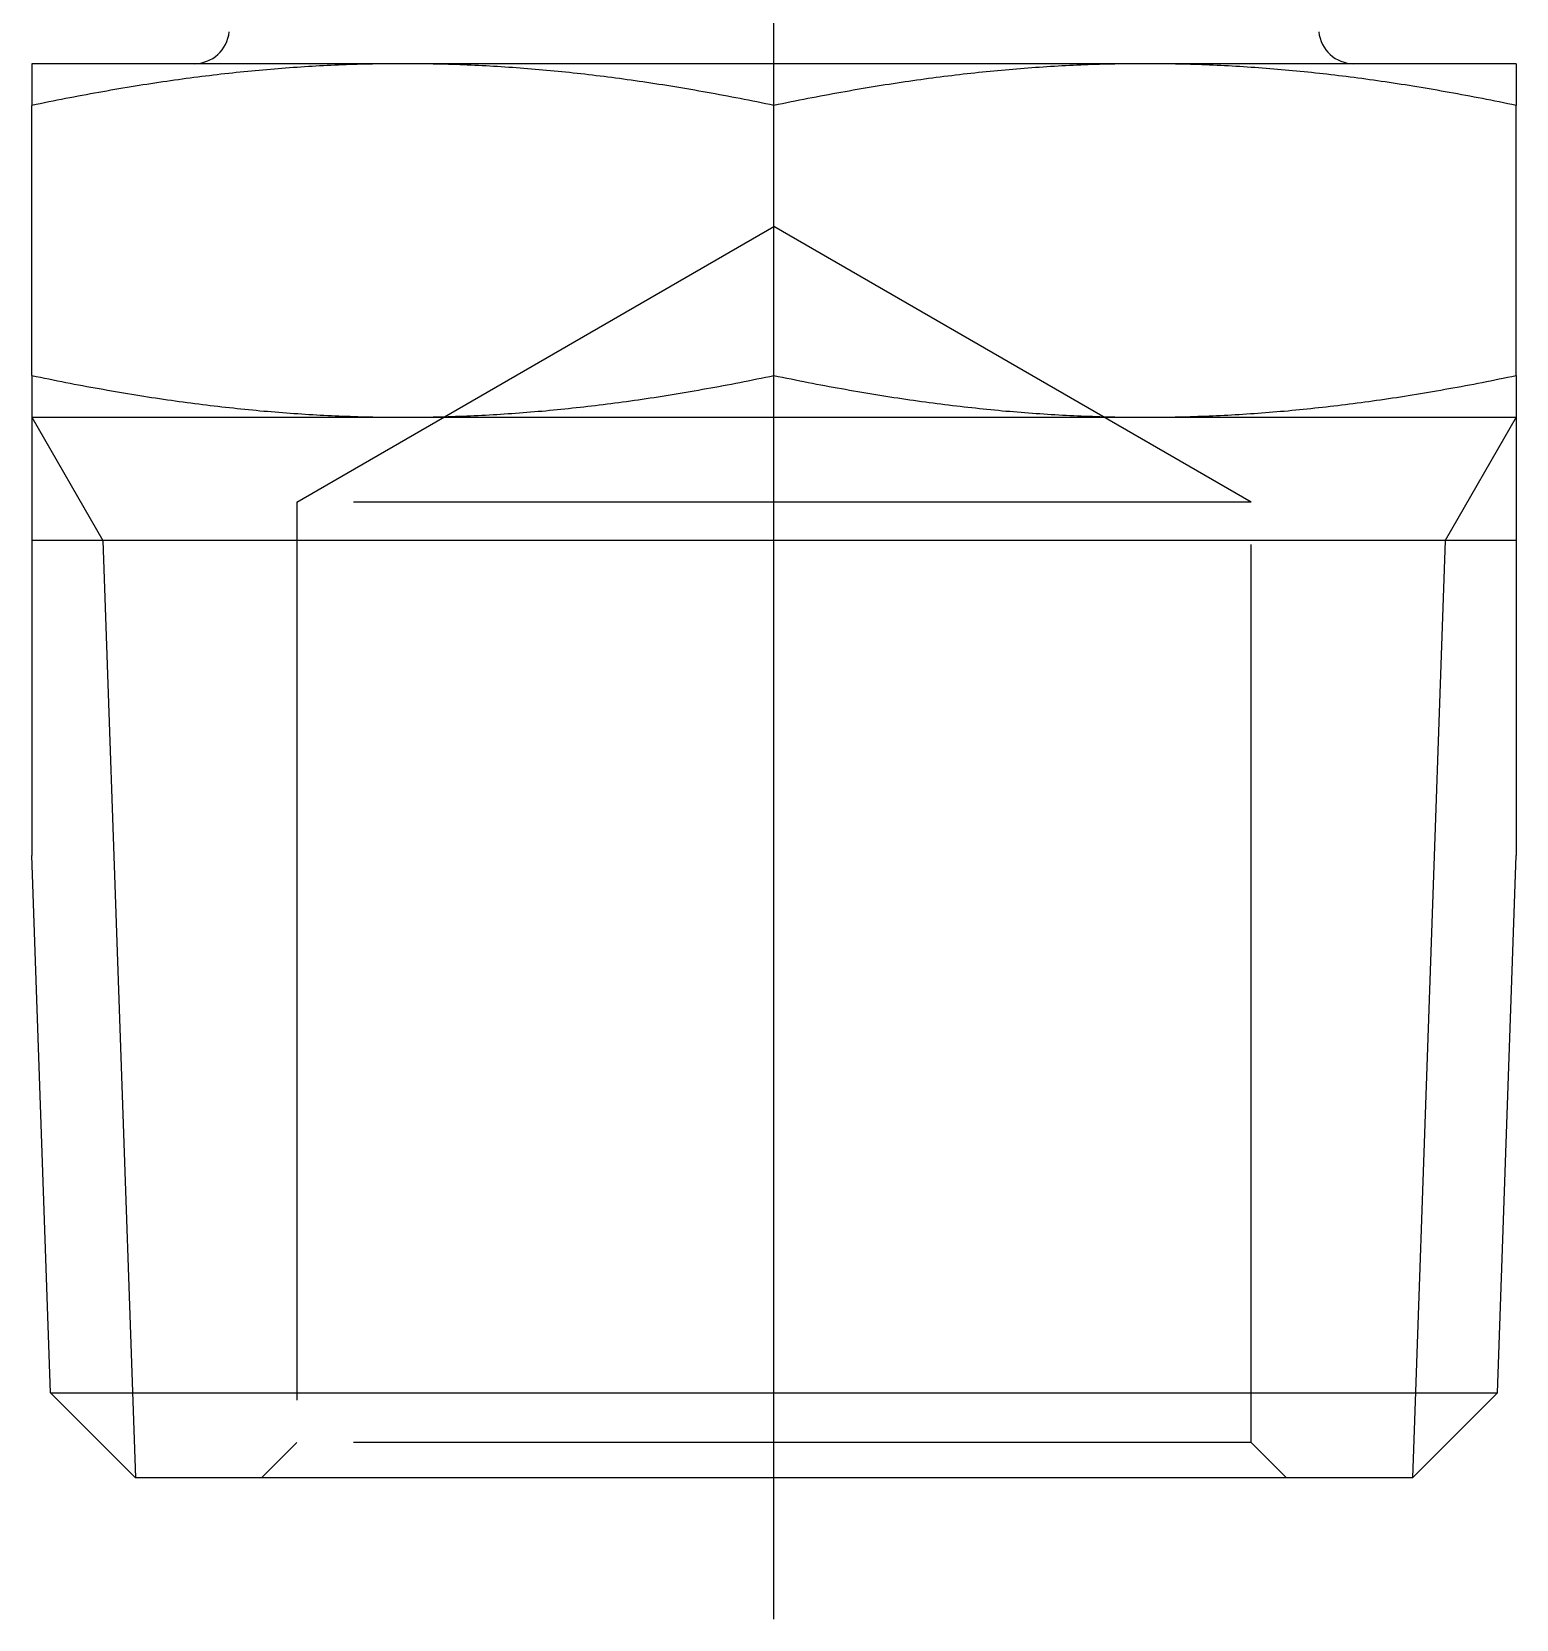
# Model space of a CAD drawing. Extents: x -12.1 to 78.5, y -19.1 to 57.9.
# Drawn here: x 54.74 to 75.74, y -2 to 20.45 of the extents above; entities that cross this region are included whole.
import ezdxf

# ---------------------------------------------------------------- set-up
doc = ezdxf.new("R2010")
doc.units = 0
doc.linetypes.add('CENTER', pattern=[50.8, 31.75, -6.35, 6.35, -6.35])
doc.linetypes.add('DASHED', pattern=[19.05, 12.7, -6.35])
doc.layers.get('0').update_dxf_attribs({"linetype": 'CONTINUOUS'})
doc.layers.add('CENTER', color=1, linetype='CENTER')

msp = doc.modelspace()

# ---------------------------------------------------------------- linework, layer by layer
at = {"color": 7, "linetype": 'CONTINUOUS'}
for p, q in [((59.994, 20), (54.744, 20)), ((54.744, 20), (54.744, 19.409)), ((70.494, 20), (59.994, 20)), ((75.744, 20), (70.494, 20)), ((75.744, 20), (75.744, 19.409)), ((54.744, 15.591), (54.744, 19.409)), ((65.244, 15.591), (65.244, 19.409)), ((75.744, 15.591), (75.744, 19.409)), ((54.744, 15.591), (54.744, 15)), ((75.744, 15.591), (75.744, 15)), ((54.744, 15), (54.744, 8.804)), ((54.744, 15), (59.994, 15)), ((59.994, 15), (70.494, 15)), ((70.494, 15), (75.744, 15)), ((75.744, 15), (75.744, 8.804)), ((75.744, 13.257), (54.744, 13.257)), ((55.01, 1.204), (54.744, 8.804)), ((75.479, 1.204), (75.744, 8.804)), ((55.01, 1.204), (75.479, 1.204)), ((55.01, 1.204), (56.214, 0)), ((75.479, 1.204), (74.275, 0)), ((74.275, 0), (56.214, 0))]:
    msp.add_line(p, q, dxfattribs=at)
at = {"color": 3, "linetype": 'DASHED'}
for p, q in [((58.494, 13.8), (65.244, 17.697)), ((71.994, 13.8), (65.244, 17.697)), ((71.994, 13.8), (58.494, 13.8)), ((58.494, 13.8), (58.494, 0.5)), ((71.994, 0.5), (71.994, 13.8)), ((58.494, 0.5), (57.994, 0)), ((71.994, 0.5), (58.494, 0.5)), ((72.494, 0), (71.994, 0.5))]:
    msp.add_line(p, q, dxfattribs=at)
at = {"color": 3, "linetype": 'CONTINUOUS'}
for p, q in [((54.744, 15), (55.751, 13.257)), ((75.744, 15), (74.738, 13.257)), ((55.751, 13.257), (56.214, 0)), ((74.738, 13.257), (74.275, 0))]:
    msp.add_line(p, q, dxfattribs=at)
at = {"color": 7}
for points in [[(59.994, 20, 0), (59.94, 20, 0), (59.886, 20, 0), (59.833, 19.999, 0), (59.779, 19.999, 0), (59.725, 19.998, 0), (59.672, 19.998, 0), (59.618, 19.997, 0), (59.564, 19.996, 0), (59.511, 19.995, 0), (59.457, 19.993, 0), (59.404, 19.992, 0), (59.35, 19.99, 0), (59.297, 19.989, 0), (59.244, 19.987, 0), (59.19, 19.985, 0), (59.137, 19.983, 0), (59.083, 19.981, 0), (59.03, 19.979, 0), (58.977, 19.976, 0), (58.923, 19.974, 0), (58.87, 19.971, 0), (58.817, 19.968, 0), (58.763, 19.965, 0), (58.71, 19.962, 0), (58.657, 19.959, 0), (58.603, 19.956, 0), (58.55, 19.952, 0), (58.497, 19.948, 0), (58.443, 19.945, 0), (58.39, 19.941, 0), (58.336, 19.937, 0), (58.283, 19.933, 0), (58.229, 19.929, 0), (58.176, 19.924, 0), (58.122, 19.92, 0), (58.069, 19.915, 0), (58.015, 19.91, 0), (57.961, 19.906, 0), (57.907, 19.901, 0), (57.854, 19.895, 0), (57.8, 19.89, 0), (57.746, 19.885, 0), (57.692, 19.879, 0), (57.638, 19.874, 0), (57.584, 19.868, 0), (57.53, 19.862, 0), (57.476, 19.856, 0), (57.421, 19.85, 0), (57.367, 19.844, 0), (57.313, 19.837, 0), (57.258, 19.831, 0), (57.204, 19.824, 0), (57.149, 19.817, 0), (57.094, 19.81, 0), (57.039, 19.803, 0), (56.985, 19.796, 0), (56.93, 19.789, 0), (56.874, 19.781, 0), (56.819, 19.774, 0), (56.764, 19.766, 0), (56.709, 19.758, 0), (56.653, 19.75, 0), (56.598, 19.742, 0), (56.542, 19.734, 0), (56.486, 19.725, 0), (56.43, 19.717, 0), (56.374, 19.708, 0), (56.318, 19.7, 0), (56.262, 19.691, 0), (56.205, 19.681, 0), (56.149, 19.672, 0), (56.092, 19.663, 0), (56.035, 19.654, 0), (55.978, 19.644, 0), (55.921, 19.634, 0), (55.864, 19.624, 0), (55.806, 19.614, 0), (55.749, 19.604, 0), (55.691, 19.594, 0), (55.633, 19.583, 0), (55.575, 19.573, 0), (55.517, 19.562, 0), (55.459, 19.551, 0), (55.4, 19.54, 0), (55.341, 19.529, 0), (55.282, 19.517, 0), (55.223, 19.506, 0), (55.164, 19.494, 0), (55.105, 19.483, 0), (55.045, 19.471, 0), (54.985, 19.459, 0), (54.925, 19.446, 0), (54.865, 19.434, 0), (54.805, 19.422, 0), (54.744, 19.409, 0)], [(65.244, 19.409, 0), (65.184, 19.422, 0), (65.123, 19.434, 0), (65.063, 19.446, 0), (65.003, 19.459, 0), (64.943, 19.471, 0), (64.884, 19.483, 0), (64.824, 19.494, 0), (64.765, 19.506, 0), (64.706, 19.517, 0), (64.647, 19.529, 0), (64.588, 19.54, 0), (64.53, 19.551, 0), (64.472, 19.562, 0), (64.413, 19.573, 0), (64.355, 19.583, 0), (64.297, 19.594, 0), (64.24, 19.604, 0), (64.182, 19.614, 0), (64.125, 19.624, 0), (64.068, 19.634, 0), (64.01, 19.644, 0), (63.953, 19.654, 0), (63.897, 19.663, 0), (63.84, 19.672, 0), (63.783, 19.681, 0), (63.727, 19.691, 0), (63.671, 19.7, 0), (63.614, 19.708, 0), (63.558, 19.717, 0), (63.502, 19.725, 0), (63.447, 19.734, 0), (63.391, 19.742, 0), (63.335, 19.75, 0), (63.28, 19.758, 0), (63.224, 19.766, 0), (63.169, 19.774, 0), (63.114, 19.781, 0), (63.059, 19.789, 0), (63.004, 19.796, 0), (62.949, 19.803, 0), (62.894, 19.81, 0), (62.84, 19.817, 0), (62.785, 19.824, 0), (62.73, 19.831, 0), (62.676, 19.837, 0), (62.621, 19.844, 0), (62.567, 19.85, 0), (62.513, 19.856, 0), (62.459, 19.862, 0), (62.404, 19.868, 0), (62.35, 19.874, 0), (62.296, 19.879, 0), (62.242, 19.885, 0), (62.189, 19.89, 0), (62.135, 19.895, 0), (62.081, 19.901, 0), (62.027, 19.906, 0), (61.974, 19.91, 0), (61.92, 19.915, 0), (61.866, 19.92, 0), (61.813, 19.924, 0), (61.759, 19.929, 0), (61.706, 19.933, 0), (61.652, 19.937, 0), (61.599, 19.941, 0), (61.545, 19.945, 0), (61.492, 19.948, 0), (61.438, 19.952, 0), (61.385, 19.956, 0), (61.332, 19.959, 0), (61.278, 19.962, 0), (61.225, 19.965, 0), (61.172, 19.968, 0), (61.118, 19.971, 0), (61.065, 19.974, 0), (61.012, 19.976, 0), (60.958, 19.979, 0), (60.905, 19.981, 0), (60.852, 19.983, 0), (60.798, 19.985, 0), (60.745, 19.987, 0), (60.691, 19.989, 0), (60.638, 19.99, 0), (60.585, 19.992, 0), (60.531, 19.993, 0), (60.478, 19.995, 0), (60.424, 19.996, 0), (60.37, 19.997, 0), (60.317, 19.998, 0), (60.263, 19.998, 0), (60.21, 19.999, 0), (60.156, 19.999, 0), (60.102, 20, 0), (60.048, 20, 0), (59.994, 20, 0)], [(70.494, 20, 0), (70.44, 20, 0), (70.386, 20, 0), (70.333, 19.999, 0), (70.279, 19.999, 0), (70.225, 19.998, 0), (70.172, 19.998, 0), (70.118, 19.997, 0), (70.064, 19.996, 0), (70.011, 19.995, 0), (69.957, 19.993, 0), (69.904, 19.992, 0), (69.85, 19.99, 0), (69.797, 19.989, 0), (69.744, 19.987, 0), (69.69, 19.985, 0), (69.637, 19.983, 0), (69.583, 19.981, 0), (69.53, 19.979, 0), (69.477, 19.976, 0), (69.423, 19.974, 0), (69.37, 19.971, 0), (69.317, 19.968, 0), (69.263, 19.965, 0), (69.21, 19.962, 0), (69.157, 19.959, 0), (69.103, 19.956, 0), (69.05, 19.952, 0), (68.997, 19.948, 0), (68.943, 19.945, 0), (68.89, 19.941, 0), (68.836, 19.937, 0), (68.783, 19.933, 0), (68.729, 19.929, 0), (68.676, 19.924, 0), (68.622, 19.92, 0), (68.569, 19.915, 0), (68.515, 19.91, 0), (68.461, 19.906, 0), (68.407, 19.901, 0), (68.354, 19.895, 0), (68.3, 19.89, 0), (68.246, 19.885, 0), (68.192, 19.879, 0), (68.138, 19.874, 0), (68.084, 19.868, 0), (68.03, 19.862, 0), (67.976, 19.856, 0), (67.921, 19.85, 0), (67.867, 19.844, 0), (67.813, 19.837, 0), (67.758, 19.831, 0), (67.704, 19.824, 0), (67.649, 19.817, 0), (67.594, 19.81, 0), (67.54, 19.803, 0), (67.485, 19.796, 0), (67.43, 19.789, 0), (67.374, 19.781, 0), (67.319, 19.774, 0), (67.264, 19.766, 0), (67.209, 19.758, 0), (67.153, 19.75, 0), (67.098, 19.742, 0), (67.042, 19.734, 0), (66.986, 19.725, 0), (66.93, 19.717, 0), (66.874, 19.708, 0), (66.818, 19.7, 0), (66.762, 19.691, 0), (66.705, 19.681, 0), (66.649, 19.672, 0), (66.592, 19.663, 0), (66.535, 19.654, 0), (66.478, 19.644, 0), (66.421, 19.634, 0), (66.364, 19.624, 0), (66.306, 19.614, 0), (66.249, 19.604, 0), (66.191, 19.594, 0), (66.133, 19.583, 0), (66.075, 19.573, 0), (66.017, 19.562, 0), (65.959, 19.551, 0), (65.9, 19.54, 0), (65.841, 19.529, 0), (65.782, 19.517, 0), (65.723, 19.506, 0), (65.664, 19.494, 0), (65.605, 19.483, 0), (65.545, 19.471, 0), (65.485, 19.459, 0), (65.425, 19.446, 0), (65.365, 19.434, 0), (65.305, 19.422, 0), (65.244, 19.409, 0)], [(75.744, 19.409, 0), (75.684, 19.422, 0), (75.623, 19.434, 0), (75.563, 19.446, 0), (75.503, 19.459, 0), (75.443, 19.471, 0), (75.384, 19.483, 0), (75.324, 19.494, 0), (75.265, 19.506, 0), (75.206, 19.517, 0), (75.147, 19.529, 0), (75.088, 19.54, 0), (75.03, 19.551, 0), (74.972, 19.562, 0), (74.913, 19.573, 0), (74.855, 19.583, 0), (74.797, 19.594, 0), (74.74, 19.604, 0), (74.682, 19.614, 0), (74.625, 19.624, 0), (74.568, 19.634, 0), (74.51, 19.644, 0), (74.454, 19.654, 0), (74.397, 19.663, 0), (74.34, 19.672, 0), (74.283, 19.681, 0), (74.227, 19.691, 0), (74.171, 19.7, 0), (74.114, 19.708, 0), (74.058, 19.717, 0), (74.002, 19.725, 0), (73.947, 19.734, 0), (73.891, 19.742, 0), (73.835, 19.75, 0), (73.78, 19.758, 0), (73.724, 19.766, 0), (73.669, 19.774, 0), (73.614, 19.781, 0), (73.559, 19.789, 0), (73.504, 19.796, 0), (73.449, 19.803, 0), (73.394, 19.81, 0), (73.34, 19.817, 0), (73.285, 19.824, 0), (73.23, 19.831, 0), (73.176, 19.837, 0), (73.121, 19.844, 0), (73.067, 19.85, 0), (73.013, 19.856, 0), (72.959, 19.862, 0), (72.904, 19.868, 0), (72.85, 19.874, 0), (72.796, 19.879, 0), (72.743, 19.885, 0), (72.689, 19.89, 0), (72.635, 19.895, 0), (72.581, 19.901, 0), (72.527, 19.906, 0), (72.474, 19.91, 0), (72.42, 19.915, 0), (72.366, 19.92, 0), (72.313, 19.924, 0), (72.259, 19.929, 0), (72.206, 19.933, 0), (72.152, 19.937, 0), (72.099, 19.941, 0), (72.045, 19.945, 0), (71.992, 19.948, 0), (71.939, 19.952, 0), (71.885, 19.956, 0), (71.832, 19.959, 0), (71.778, 19.962, 0), (71.725, 19.965, 0), (71.672, 19.968, 0), (71.618, 19.971, 0), (71.565, 19.974, 0), (71.512, 19.976, 0), (71.458, 19.979, 0), (71.405, 19.981, 0), (71.352, 19.983, 0), (71.298, 19.985, 0), (71.245, 19.987, 0), (71.192, 19.989, 0), (71.138, 19.99, 0), (71.085, 19.992, 0), (71.031, 19.993, 0), (70.978, 19.995, 0), (70.924, 19.996, 0), (70.871, 19.997, 0), (70.817, 19.998, 0), (70.763, 19.998, 0), (70.71, 19.999, 0), (70.656, 19.999, 0), (70.602, 20, 0), (70.548, 20, 0), (70.494, 20, 0)], [(54.744, 15.591, 0), (54.805, 15.578, 0), (54.866, 15.566, 0), (54.927, 15.553, 0), (54.987, 15.541, 0), (55.048, 15.529, 0), (55.108, 15.517, 0), (55.168, 15.505, 0), (55.227, 15.493, 0), (55.287, 15.482, 0), (55.346, 15.47, 0), (55.405, 15.459, 0), (55.464, 15.448, 0), (55.523, 15.437, 0), (55.581, 15.426, 0), (55.64, 15.416, 0), (55.698, 15.405, 0), (55.756, 15.395, 0), (55.814, 15.384, 0), (55.871, 15.374, 0), (55.929, 15.364, 0), (55.986, 15.355, 0), (56.044, 15.345, 0), (56.101, 15.336, 0), (56.158, 15.326, 0), (56.215, 15.317, 0), (56.271, 15.308, 0), (56.328, 15.299, 0), (56.384, 15.29, 0), (56.44, 15.281, 0), (56.496, 15.273, 0), (56.552, 15.265, 0), (56.608, 15.256, 0), (56.664, 15.248, 0), (56.719, 15.24, 0), (56.775, 15.232, 0), (56.83, 15.225, 0), (56.886, 15.217, 0), (56.941, 15.21, 0), (56.996, 15.202, 0), (57.051, 15.195, 0), (57.106, 15.188, 0), (57.16, 15.181, 0), (57.215, 15.175, 0), (57.27, 15.168, 0), (57.324, 15.161, 0), (57.379, 15.155, 0), (57.433, 15.149, 0), (57.487, 15.143, 0), (57.541, 15.137, 0), (57.596, 15.131, 0), (57.65, 15.125, 0), (57.703, 15.119, 0), (57.757, 15.114, 0), (57.811, 15.109, 0), (57.865, 15.103, 0), (57.919, 15.098, 0), (57.972, 15.093, 0), (58.026, 15.088, 0), (58.079, 15.084, 0), (58.133, 15.079, 0), (58.186, 15.075, 0), (58.24, 15.07, 0), (58.293, 15.066, 0), (58.346, 15.062, 0), (58.4, 15.058, 0), (58.453, 15.055, 0), (58.506, 15.051, 0), (58.559, 15.047, 0), (58.612, 15.044, 0), (58.666, 15.041, 0), (58.719, 15.037, 0), (58.772, 15.034, 0), (58.825, 15.031, 0), (58.878, 15.029, 0), (58.931, 15.026, 0), (58.984, 15.024, 0), (59.037, 15.021, 0), (59.09, 15.019, 0), (59.143, 15.017, 0), (59.196, 15.015, 0), (59.249, 15.013, 0), (59.302, 15.011, 0), (59.355, 15.009, 0), (59.408, 15.008, 0), (59.462, 15.007, 0), (59.515, 15.005, 0), (59.568, 15.004, 0), (59.621, 15.003, 0), (59.674, 15.002, 0), (59.727, 15.002, 0), (59.781, 15.001, 0), (59.834, 15.001, 0), (59.887, 15, 0), (59.941, 15, 0), (59.994, 15, 0)], [(59.994, 15, 0), (60.048, 15, 0), (60.101, 15, 0), (60.154, 15.001, 0), (60.208, 15.001, 0), (60.261, 15.002, 0), (60.314, 15.002, 0), (60.367, 15.003, 0), (60.421, 15.004, 0), (60.474, 15.005, 0), (60.527, 15.007, 0), (60.58, 15.008, 0), (60.633, 15.009, 0), (60.686, 15.011, 0), (60.739, 15.013, 0), (60.792, 15.015, 0), (60.845, 15.017, 0), (60.898, 15.019, 0), (60.952, 15.021, 0), (61.005, 15.024, 0), (61.058, 15.026, 0), (61.111, 15.029, 0), (61.164, 15.031, 0), (61.217, 15.034, 0), (61.27, 15.037, 0), (61.323, 15.041, 0), (61.376, 15.044, 0), (61.429, 15.047, 0), (61.483, 15.051, 0), (61.536, 15.055, 0), (61.589, 15.058, 0), (61.642, 15.062, 0), (61.696, 15.066, 0), (61.749, 15.07, 0), (61.802, 15.075, 0), (61.856, 15.079, 0), (61.909, 15.084, 0), (61.963, 15.088, 0), (62.016, 15.093, 0), (62.07, 15.098, 0), (62.124, 15.103, 0), (62.177, 15.109, 0), (62.231, 15.114, 0), (62.285, 15.119, 0), (62.339, 15.125, 0), (62.393, 15.131, 0), (62.447, 15.137, 0), (62.501, 15.143, 0), (62.556, 15.149, 0), (62.61, 15.155, 0), (62.664, 15.161, 0), (62.719, 15.168, 0), (62.773, 15.175, 0), (62.828, 15.181, 0), (62.883, 15.188, 0), (62.938, 15.195, 0), (62.993, 15.202, 0), (63.048, 15.21, 0), (63.103, 15.217, 0), (63.158, 15.225, 0), (63.214, 15.232, 0), (63.269, 15.24, 0), (63.325, 15.248, 0), (63.38, 15.256, 0), (63.436, 15.265, 0), (63.492, 15.273, 0), (63.548, 15.281, 0), (63.605, 15.29, 0), (63.661, 15.299, 0), (63.717, 15.308, 0), (63.774, 15.317, 0), (63.831, 15.326, 0), (63.888, 15.336, 0), (63.945, 15.345, 0), (64.002, 15.355, 0), (64.059, 15.364, 0), (64.117, 15.374, 0), (64.175, 15.384, 0), (64.233, 15.395, 0), (64.291, 15.405, 0), (64.349, 15.416, 0), (64.407, 15.426, 0), (64.466, 15.437, 0), (64.524, 15.448, 0), (64.583, 15.459, 0), (64.642, 15.47, 0), (64.702, 15.482, 0), (64.761, 15.493, 0), (64.821, 15.505, 0), (64.881, 15.517, 0), (64.941, 15.529, 0), (65.001, 15.541, 0), (65.061, 15.553, 0), (65.122, 15.566, 0), (65.183, 15.578, 0), (65.244, 15.591, 0)], [(65.244, 15.591, 0), (65.305, 15.578, 0), (65.366, 15.566, 0), (65.427, 15.553, 0), (65.487, 15.541, 0), (65.548, 15.529, 0), (65.608, 15.517, 0), (65.668, 15.505, 0), (65.727, 15.493, 0), (65.787, 15.482, 0), (65.846, 15.47, 0), (65.905, 15.459, 0), (65.964, 15.448, 0), (66.023, 15.437, 0), (66.081, 15.426, 0), (66.14, 15.416, 0), (66.198, 15.405, 0), (66.256, 15.395, 0), (66.314, 15.384, 0), (66.371, 15.374, 0), (66.429, 15.364, 0), (66.486, 15.355, 0), (66.544, 15.345, 0), (66.601, 15.336, 0), (66.658, 15.326, 0), (66.715, 15.317, 0), (66.771, 15.308, 0), (66.828, 15.299, 0), (66.884, 15.29, 0), (66.94, 15.281, 0), (66.996, 15.273, 0), (67.052, 15.265, 0), (67.108, 15.256, 0), (67.164, 15.248, 0), (67.219, 15.24, 0), (67.275, 15.232, 0), (67.33, 15.225, 0), (67.386, 15.217, 0), (67.441, 15.21, 0), (67.496, 15.202, 0), (67.551, 15.195, 0), (67.606, 15.188, 0), (67.66, 15.181, 0), (67.715, 15.175, 0), (67.77, 15.168, 0), (67.824, 15.161, 0), (67.879, 15.155, 0), (67.933, 15.149, 0), (67.987, 15.143, 0), (68.041, 15.137, 0), (68.096, 15.131, 0), (68.15, 15.125, 0), (68.203, 15.119, 0), (68.257, 15.114, 0), (68.311, 15.109, 0), (68.365, 15.103, 0), (68.419, 15.098, 0), (68.472, 15.093, 0), (68.526, 15.088, 0), (68.579, 15.084, 0), (68.633, 15.079, 0), (68.686, 15.075, 0), (68.74, 15.07, 0), (68.793, 15.066, 0), (68.846, 15.062, 0), (68.9, 15.058, 0), (68.953, 15.055, 0), (69.006, 15.051, 0), (69.059, 15.047, 0), (69.112, 15.044, 0), (69.165, 15.041, 0), (69.219, 15.037, 0), (69.272, 15.034, 0), (69.325, 15.031, 0), (69.378, 15.029, 0), (69.431, 15.026, 0), (69.484, 15.024, 0), (69.537, 15.021, 0), (69.59, 15.019, 0), (69.643, 15.017, 0), (69.696, 15.015, 0), (69.749, 15.013, 0), (69.802, 15.011, 0), (69.855, 15.009, 0), (69.909, 15.008, 0), (69.962, 15.007, 0), (70.015, 15.005, 0), (70.068, 15.004, 0), (70.121, 15.003, 0), (70.174, 15.002, 0), (70.228, 15.002, 0), (70.281, 15.001, 0), (70.334, 15.001, 0), (70.387, 15, 0), (70.441, 15, 0), (70.494, 15, 0)], [(70.494, 15, 0), (70.548, 15, 0), (70.601, 15, 0), (70.654, 15.001, 0), (70.708, 15.001, 0), (70.761, 15.002, 0), (70.814, 15.002, 0), (70.867, 15.003, 0), (70.921, 15.004, 0), (70.974, 15.005, 0), (71.027, 15.007, 0), (71.08, 15.008, 0), (71.133, 15.009, 0), (71.186, 15.011, 0), (71.239, 15.013, 0), (71.292, 15.015, 0), (71.345, 15.017, 0), (71.398, 15.019, 0), (71.451, 15.021, 0), (71.504, 15.024, 0), (71.558, 15.026, 0), (71.611, 15.029, 0), (71.664, 15.031, 0), (71.717, 15.034, 0), (71.77, 15.037, 0), (71.823, 15.041, 0), (71.876, 15.044, 0), (71.929, 15.047, 0), (71.983, 15.051, 0), (72.036, 15.055, 0), (72.089, 15.058, 0), (72.142, 15.062, 0), (72.195, 15.066, 0), (72.249, 15.07, 0), (72.302, 15.075, 0), (72.356, 15.079, 0), (72.409, 15.084, 0), (72.463, 15.088, 0), (72.516, 15.093, 0), (72.57, 15.098, 0), (72.624, 15.103, 0), (72.677, 15.109, 0), (72.731, 15.114, 0), (72.785, 15.119, 0), (72.839, 15.125, 0), (72.893, 15.131, 0), (72.947, 15.137, 0), (73.001, 15.143, 0), (73.055, 15.149, 0), (73.11, 15.155, 0), (73.164, 15.161, 0), (73.219, 15.168, 0), (73.273, 15.175, 0), (73.328, 15.181, 0), (73.383, 15.188, 0), (73.438, 15.195, 0), (73.493, 15.202, 0), (73.548, 15.21, 0), (73.603, 15.217, 0), (73.658, 15.225, 0), (73.713, 15.232, 0), (73.769, 15.24, 0), (73.825, 15.248, 0), (73.88, 15.256, 0), (73.936, 15.265, 0), (73.992, 15.273, 0), (74.048, 15.281, 0), (74.105, 15.29, 0), (74.161, 15.299, 0), (74.217, 15.308, 0), (74.274, 15.317, 0), (74.331, 15.326, 0), (74.388, 15.336, 0), (74.445, 15.345, 0), (74.502, 15.355, 0), (74.559, 15.364, 0), (74.617, 15.374, 0), (74.675, 15.384, 0), (74.733, 15.395, 0), (74.791, 15.405, 0), (74.849, 15.416, 0), (74.907, 15.426, 0), (74.966, 15.437, 0), (75.024, 15.448, 0), (75.083, 15.459, 0), (75.142, 15.47, 0), (75.202, 15.482, 0), (75.261, 15.493, 0), (75.321, 15.505, 0), (75.381, 15.517, 0), (75.441, 15.529, 0), (75.501, 15.541, 0), (75.561, 15.553, 0), (75.622, 15.566, 0), (75.683, 15.578, 0), (75.744, 15.591, 0)]]:
    msp.add_polyline3d(points, dxfattribs=at)
at = {"color": 7, "linetype": 'CONTINUOUS'}
for centre, start, end in [((57.04, 20.5), 270, 354.5077), ((73.448, 20.5), 185.4923, 270)]:
    msp.add_arc(centre, 0.5, start, end, dxfattribs=at)
at = {"layer": 'CENTER', "color": 1, "linetype": 'CENTER'}
msp.add_line((65.244, -2), (65.244, 57.91), dxfattribs=at)

doc.saveas('drawing.dxf')
